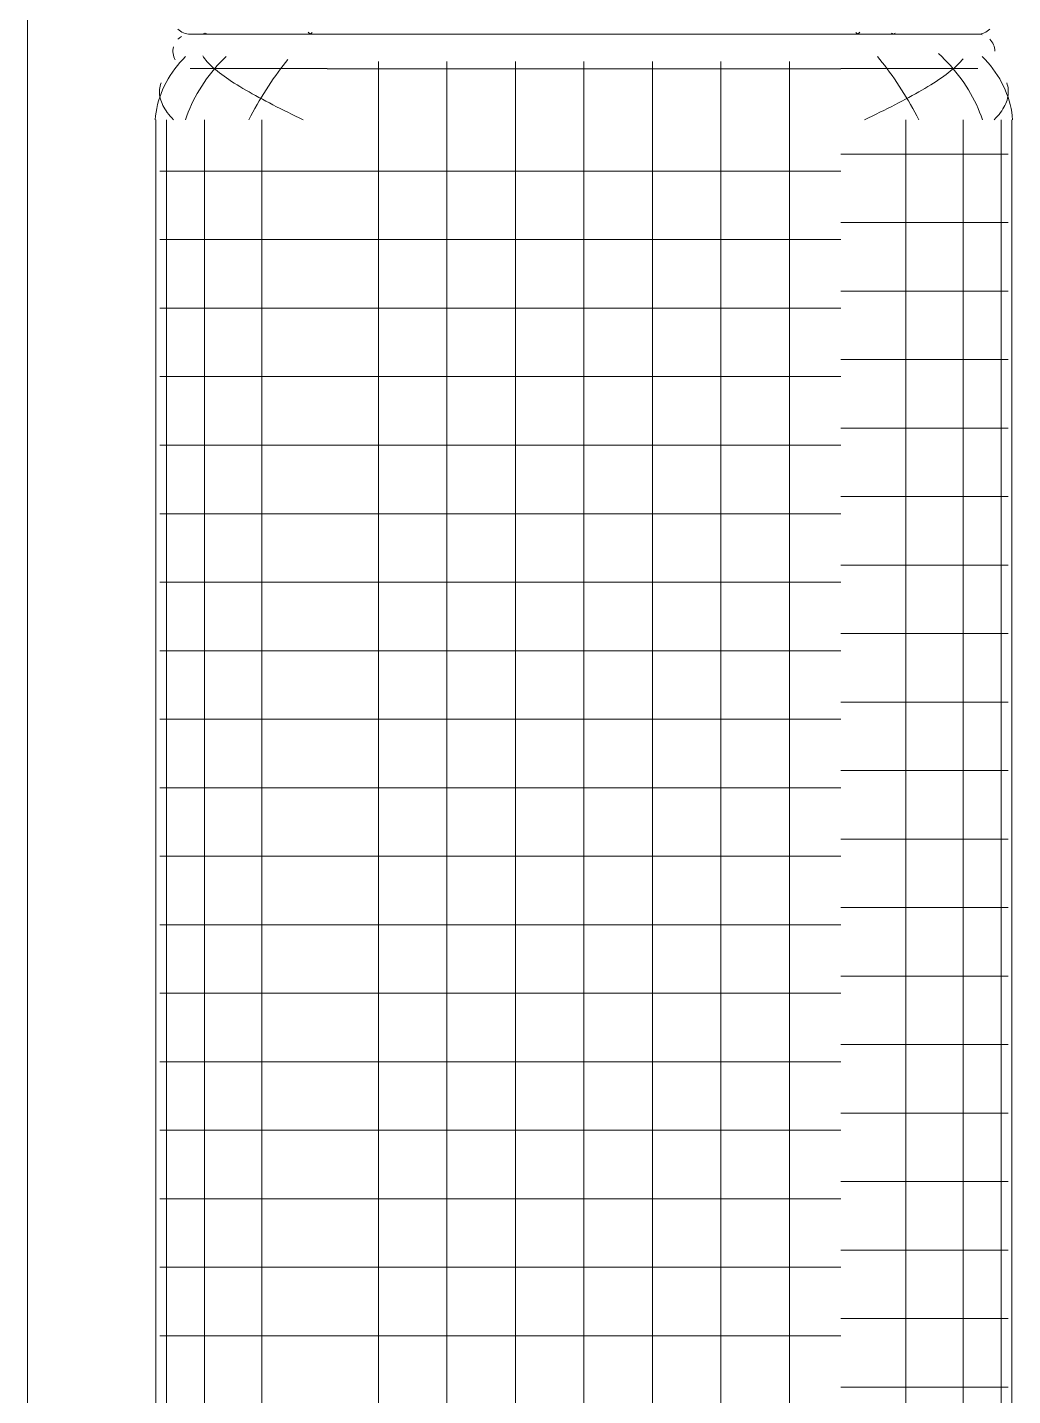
# Model space of a CAD drawing. Header units: millimetres. Extents: x 586.5 to 618.3, y 239.1 to 272.6.
# Drawn here: x 594.072 to 594.3597, y 269.0629 to 269.4624 of the extents above; entities that cross this region are included whole.
import ezdxf

# ---------------------------------------------------------------- set-up
doc = ezdxf.new("R2010")
doc.units = ezdxf.units.MM
doc.header["$LTSCALE"] = 75
doc.layers.add('A Arquitetura LRZ', color=252, linetype='Continuous', lineweight=9)
doc.layers.add('A Mobiliário LRZ', color=253, linetype='Continuous', lineweight=9)

msp = doc.modelspace()

# ---------------------------------------------------------------- linework, layer by layer
at = {"layer": 'A Arquitetura LRZ'}
msp.add_line((594.0720434448682, 263.610403712667), (594.0720434448682, 271.410403712667), dxfattribs=at)
at = {"layer": 'A Mobiliário LRZ'}
for p, q in [((594.1195434448688, 269.460403712667), (594.1195754406024, 269.460403712667)), ((594.1195457760596, 269.460403712667), (594.1195434448688, 269.460403712667)), ((594.1195950391098, 269.460403712667), (594.1195457760596, 269.460403712667)), ((594.1195754406024, 269.460403712667), (594.1196713766167, 269.460403712667)), ((594.1197082110873, 269.460403712667), (594.1195950391098, 269.460403712667)), ((594.1196713766167, 269.460403712667), (594.1198310994347, 269.460403712667)), ((594.1198851109411, 269.460403712667), (594.1197082110873, 269.460403712667)), ((594.1198310994347, 269.460403712667), (594.1200543535338, 269.460403712667)), ((594.1201254556693, 269.460403712667), (594.1198851109411, 269.460403712667)), ((594.1200543535338, 269.460403712667), (594.1203407817552, 269.460403712667)), ((594.1204288607714, 269.460403712667), (594.1201254556693, 269.460403712667)), ((594.1203407817552, 269.460403712667), (594.1206899258748, 269.460403712667)), ((594.120794840864, 269.460403712667), (594.1204288607714, 269.460403712667)), ((594.1206899258748, 269.460403712667), (594.1211012273363, 269.460403712667)), ((594.1212228104572, 269.460403712667), (594.120794840864, 269.460403712667)), ((594.1211012273363, 269.460403712667), (594.1215740281455, 269.460403712667)), ((594.1217120848909, 269.460403712667), (594.1212228104572, 269.460403712667)), ((594.1215740281455, 269.460403712667), (594.1221075719217, 269.460403712667)), ((594.1222618814302, 269.460403712667), (594.1217120848909, 269.460403712667)), ((594.1221075719217, 269.460403712667), (594.1227010051086, 269.460403712667)), ((594.1228713205179, 269.460403712667), (594.1222618814302, 269.460403712667)), ((594.1227010051086, 269.460403712667), (594.12335337834, 269.460403712667)), ((594.1235394271818, 269.460403712667), (594.1228713205179, 269.460403712667)), ((594.12335337834, 269.460403712667), (594.1240636479577, 269.460403712667)), ((594.1242651325935, 269.460403712667), (594.1235394271818, 269.460403712667)), ((594.1239191143685, 269.4604243701861), (594.1236173112325, 269.46070502377)), ((594.124248376061, 269.4606547274093), (594.1239191143685, 269.4603830551479)), ((594.1240636479577, 269.460403712667), (594.1248306776818, 269.460403712667)), ((594.125047275779, 269.460403712667), (594.1242651325935, 269.460403712667)), ((594.1248306776818, 269.460403712667), (594.1256532404283, 269.460403712667)), ((594.1258846054765, 269.460403712667), (594.125047275779, 269.460403712667)), ((594.1256532404283, 269.460403712667), (594.1265300202724, 269.460403712667)), ((594.1267757821367, 269.460403712667), (594.1258846054765, 269.460403712667)), ((594.1265300202724, 269.460403712667), (594.1274596145535, 269.460403712667)), ((594.1277193800673, 269.460403712667), (594.1267757821367, 269.460403712667)), ((594.1274596145535, 269.460403712667), (594.1284405361188, 269.460403712667)), ((594.1287138897128, 269.460403712667), (594.1277193800673, 269.460403712667)), ((594.1284405361188, 269.460403712667), (594.1294712157032, 269.460403712667)), ((594.12975772007, 269.460403712667), (594.1287138897128, 269.460403712667)), ((594.1294712157032, 269.460403712667), (594.1305500044392, 269.460403712667)), ((594.1308492012329, 269.460403712667), (594.12975772007, 269.460403712667)), ((594.1305500044392, 269.460403712667), (594.1316751764949, 269.460403712667)), ((594.1319865870644, 269.460403712667), (594.1308492012329, 269.460403712667)), ((594.1316751764949, 269.460403712667), (594.1328449318352, 269.460403712667)), ((594.1331680579899, 269.460403712667), (594.1319865870644, 269.460403712667)), ((594.1328449318352, 269.460403712667), (594.1340573991008, 269.460403712667)), ((594.134391723908, 269.460403712667), (594.1331680579899, 269.460403712667)), ((594.1340573991008, 269.460403712667), (594.1353106386031, 269.460403712667)), ((594.1356556272143, 269.460403712667), (594.134391723908, 269.460403712667)), ((594.1353106386031, 269.460403712667), (594.1366026454259, 269.460403712667)), ((594.136957745933, 269.460403712667), (594.1356556272143, 269.460403712667)), ((594.1366026454259, 269.460403712667), (594.137931352634, 269.460403712667)), ((594.138295996952, 269.460403712667), (594.136957745933, 269.460403712667)), ((594.137931352634, 269.460403712667), (594.1392946345795, 269.460403712667)), ((594.139668239355, 269.460403712667), (594.138295996952, 269.460403712667)), ((594.1392946345795, 269.460403712667), (594.1406903103018, 269.460403712667)), ((594.1410722778471, 269.460403712667), (594.139668239355, 269.460403712667)), ((594.1406903103018, 269.460403712667), (594.1421161470178, 269.460403712667)), ((594.1425058662662, 269.460403712667), (594.1410722778471, 269.460403712667)), ((594.1421161470178, 269.460403712667), (594.1435698636926, 269.460403712667)), ((594.1439667111765, 269.460403712667), (594.1425058662662, 269.460403712667)), ((594.1435698636926, 269.460403712667), (594.1450491346898, 269.460403712667)), ((594.1454524755378, 269.460403712667), (594.1439667111765, 269.460403712667)), ((594.1450491346898, 269.460403712667), (594.1465515934913, 269.460403712667)), ((594.1469607824441, 269.460403712667), (594.1454524755378, 269.460403712667)), ((594.1465515934913, 269.460403712667), (594.1480748364835, 269.460403712667)), ((594.1484892189262, 269.460403712667), (594.1469607824441, 269.460403712667)), ((594.1480748364835, 269.460403712667), (594.1496164268027, 269.460403712667)), ((594.1500353398117, 269.460403712667), (594.1484892189262, 269.460403712667)), ((594.1496164268027, 269.460403712667), (594.1511738982332, 269.460403712667)), ((594.151596671637, 269.460403712667), (594.1500353398117, 269.460403712667)), ((594.1511738982332, 269.460403712667), (594.1527447591528, 269.460403712667)), ((594.1531707166042, 269.460403712667), (594.151596671637, 269.460403712667)), ((594.1527447591528, 269.460403712667), (594.1543264965193, 269.460403712667)), ((594.1547549565772, 269.460403712667), (594.1531707166042, 269.460403712667)), ((594.154016150175, 269.4610155758479), (594.1545969579215, 269.460434239466)), ((594.1543264965193, 269.460403712667), (594.1559165798902, 269.460403712667)), ((594.1551580980301, 269.4609173206683), (594.1545969579215, 269.460373185868)), ((594.1563468571101, 269.460403712667), (594.1547549565772, 269.460403712667)), ((594.1559165798902, 269.460403712667), (594.1575124654714, 269.460403712667)), ((594.1579438715014, 269.460403712667), (594.1563468571101, 269.460403712667)), ((594.1575124654714, 269.460403712667), (594.1591116001865, 269.460403712667)), ((594.1595434448689, 269.460403712667), (594.1579438715014, 269.460403712667)), ((594.1591116001865, 269.460403712667), (594.1595434448689, 269.460403712667)), ((594.1595434448689, 269.460403712667), (594.3095434448688, 269.460403712667)), ((594.3095434448688, 269.460403712667), (594.1595434448689, 269.460403712667)), ((594.3095434448688, 269.460403712667), (594.3111430182363, 269.460403712667)), ((594.3099752895512, 269.460403712667), (594.3095434448688, 269.460403712667)), ((594.3115744242662, 269.460403712667), (594.3099752895512, 269.460403712667)), ((594.3111430182363, 269.460403712667), (594.3127400326276, 269.460403712667)), ((594.3131703098474, 269.460403712667), (594.3115744242662, 269.460403712667)), ((594.3127400326276, 269.460403712667), (594.3143319331604, 269.460403712667)), ((594.3147603932183, 269.460403712667), (594.3131703098474, 269.460403712667)), ((594.3144899318161, 269.460373185868), (594.3139287917074, 269.4609173206683)), ((594.3143319331604, 269.460403712667), (594.3159161731334, 269.460403712667)), ((594.3144899318161, 269.460434239466), (594.3150707395625, 269.4610155758479)), ((594.3163421305849, 269.460403712667), (594.3147603932183, 269.460403712667)), ((594.3159161731334, 269.460403712667), (594.3174902181006, 269.460403712667)), ((594.3179129915045, 269.460403712667), (594.3163421305849, 269.460403712667)), ((594.3174902181006, 269.460403712667), (594.3190515499259, 269.460403712667)), ((594.3194704629349, 269.460403712667), (594.3179129915045, 269.460403712667)), ((594.3190515499259, 269.460403712667), (594.3205976708114, 269.460403712667)), ((594.3210120532541, 269.460403712667), (594.3194704629349, 269.460403712667)), ((594.3205976708114, 269.460403712667), (594.3221261072935, 269.460403712667)), ((594.3225352962463, 269.460403712667), (594.3210120532541, 269.460403712667)), ((594.3221261072935, 269.460403712667), (594.3236344141998, 269.460403712667)), ((594.3240377550479, 269.460403712667), (594.3225352962463, 269.460403712667)), ((594.3236344141998, 269.460403712667), (594.3251201785612, 269.460403712667)), ((594.3255170260451, 269.460403712667), (594.3240377550479, 269.460403712667)), ((594.3248949558008, 269.4604044384303), (594.3243571572106, 269.4606741751388)), ((594.3254052143756, 269.4606643728326), (594.3248949558008, 269.4604029869038)), ((594.3251201785612, 269.460403712667), (594.3265810234715, 269.460403712667)), ((594.3269707427198, 269.460403712667), (594.3255170260451, 269.460403712667)), ((594.3265810234715, 269.460403712667), (594.3280146118905, 269.460403712667)), ((594.3283965794358, 269.460403712667), (594.3269707427198, 269.460403712667)), ((594.3280146118905, 269.460403712667), (594.3294186503825, 269.460403712667)), ((594.3297922551582, 269.460403712667), (594.3283965794358, 269.460403712667)), ((594.3294186503825, 269.460403712667), (594.3307908927857, 269.460403712667)), ((594.3311555371035, 269.460403712667), (594.3297922551582, 269.460403712667)), ((594.3307908927857, 269.460403712667), (594.3321291438047, 269.460403712667)), ((594.3324842443117, 269.460403712667), (594.3311555371035, 269.460403712667)), ((594.3321291438047, 269.460403712667), (594.3334312625233, 269.460403712667)), ((594.3337762511345, 269.460403712667), (594.3324842443117, 269.460403712667)), ((594.3334312625233, 269.460403712667), (594.3346951658295, 269.460403712667)), ((594.3350294906368, 269.460403712667), (594.3337762511345, 269.460403712667)), ((594.3346951658295, 269.460403712667), (594.3359188317477, 269.460403712667)), ((594.3362419579025, 269.460403712667), (594.3350294906368, 269.460403712667)), ((594.3359188317477, 269.460403712667), (594.3371003026732, 269.460403712667)), ((594.3374117132427, 269.460403712667), (594.3362419579025, 269.460403712667)), ((594.3371003026732, 269.460403712667), (594.3382376885048, 269.460403712667)), ((594.3385368852985, 269.460403712667), (594.3374117132427, 269.460403712667)), ((594.3382376885048, 269.460403712667), (594.3393291696676, 269.460403712667)), ((594.3396156740345, 269.460403712667), (594.3385368852985, 269.460403712667)), ((594.3393291696676, 269.460403712667), (594.3403730000248, 269.460403712667)), ((594.3406463536188, 269.460403712667), (594.3396156740345, 269.460403712667)), ((594.3403730000248, 269.460403712667), (594.3413675096702, 269.460403712667)), ((594.3416272751842, 269.460403712667), (594.3406463536188, 269.460403712667)), ((594.3413675096702, 269.460403712667), (594.3423111076008, 269.460403712667)), ((594.3425568694652, 269.460403712667), (594.3416272751842, 269.460403712667)), ((594.3423111076008, 269.460403712667), (594.3432022842611, 269.460403712667)), ((594.3434336493093, 269.460403712667), (594.3425568694652, 269.460403712667)), ((594.3432022842611, 269.460403712667), (594.3440396139586, 269.460403712667)), ((594.3442562120559, 269.460403712667), (594.3434336493093, 269.460403712667)), ((594.3440396139586, 269.460403712667), (594.3448217571442, 269.460403712667)), ((594.3450232417799, 269.460403712667), (594.3442562120559, 269.460403712667)), ((594.3448217571442, 269.460403712667), (594.3455474625558, 269.460403712667)), ((594.3457335113976, 269.460403712667), (594.3450232417799, 269.460403712667)), ((594.3455474625558, 269.460403712667), (594.3462155692197, 269.460403712667)), ((594.346385884629, 269.460403712667), (594.3457335113976, 269.460403712667)), ((594.3462155692197, 269.460403712667), (594.3468250083075, 269.460403712667)), ((594.3469793178159, 269.460403712667), (594.346385884629, 269.460403712667)), ((594.3468250083075, 269.460403712667), (594.3473748048468, 269.460403712667)), ((594.3475128615921, 269.460403712667), (594.3469793178159, 269.460403712667)), ((594.3473748048468, 269.460403712667), (594.3478640792804, 269.460403712667)), ((594.3479856624012, 269.460403712667), (594.3475128615921, 269.460403712667)), ((594.3478640792804, 269.460403712667), (594.3482920488735, 269.460403712667)), ((594.3483969638629, 269.460403712667), (594.3479856624012, 269.460403712667)), ((594.3482920488735, 269.460403712667), (594.3486580289663, 269.460403712667)), ((594.3487461079825, 269.460403712667), (594.3483969638629, 269.460403712667)), ((594.3486580289663, 269.460403712667), (594.3489614340683, 269.460403712667)), ((594.3490325362038, 269.460403712667), (594.3487461079825, 269.460403712667)), ((594.3489614340683, 269.460403712667), (594.3492017787964, 269.460403712667)), ((594.349255790303, 269.460403712667), (594.3490325362038, 269.460403712667)), ((594.3492017787964, 269.460403712667), (594.3493786786503, 269.460403712667)), ((594.3494155131209, 269.460403712667), (594.349255790303, 269.460403712667)), ((594.3493786786503, 269.460403712667), (594.3494918506278, 269.460403712667)), ((594.3495114491352, 269.460403712667), (594.3494155131209, 269.460403712667)), ((594.3494918506278, 269.460403712667), (594.349541113678, 269.460403712667)), ((594.3495434448688, 269.460403712667), (594.3495114491352, 269.460403712667)), ((594.349541113678, 269.460403712667), (594.3495434448688, 269.460403712667)), ((594.1158371036846, 269.4512263673586), (594.1151031735083, 269.450280574759)), ((594.1166074040119, 269.4521485860615), (594.1158371036846, 269.4512263673586)), ((594.1174124850444, 269.4530458568704), (594.1166074040119, 269.4521485860615)), ((594.1182506930971, 269.4539168429571), (594.1174124850444, 269.4530458568704)), ((594.1232432503108, 269.4540668397037), (594.1235217109735, 269.453644713849)), ((594.1235217109735, 269.453644713849), (594.1238344182144, 269.4532160294423)), ((594.1238344182144, 269.4532160294423), (594.1241812713174, 269.4527809406171)), ((594.1241812713174, 269.4527809406171), (594.1245621213149, 269.4523396038097)), ((594.1245621213149, 269.4523396038097), (594.124976771059, 269.4518921777026)), ((594.124976771059, 269.4518921777026), (594.1254249753689, 269.451438823168)), ((594.1254249753689, 269.451438823168), (594.1259064412571, 269.4509797032094)), ((594.1259064412571, 269.4509797032094), (594.1264208282336, 269.4505149829035)), ((594.1275087819754, 269.4512263673586), (594.1266902478297, 269.450280574759)), ((594.1283465981139, 269.4521485860615), (594.1275087819754, 269.4512263673586)), ((594.1292018489082, 269.4530458568704), (594.1283465981139, 269.4521485860615)), ((594.130072666045, 269.4539168429571), (594.1292018489082, 269.4530458568704)), ((594.1466998435486, 269.4512263673586), (594.1459888370628, 269.450280574759)), ((594.1474085178751, 269.4521485860615), (594.1466998435486, 269.4512263673586)), ((594.148113188433, 269.4530458568704), (594.1474085178751, 269.4521485860615)), ((594.1745434448688, 269.4524540945735), (594.1745434448688, 269.4455974388277)), ((594.1945434448688, 269.4524540945735), (594.1945434448688, 269.4455974388277)), ((594.2145434448688, 269.4524540945735), (594.2145434448688, 269.4455974388277)), ((594.2345434448688, 269.4524540945735), (594.2345434448688, 269.4455974388277)), ((594.2545434448688, 269.4524540945735), (594.2545434448688, 269.4455974388277)), ((594.2745434448689, 269.4524540945735), (594.2745434448689, 269.4455974388277)), ((594.2945434448689, 269.4524540945735), (594.2945434448689, 269.4455974388277)), ((594.3209737013048, 269.4530458568704), (594.3202746789152, 269.4539168429571)), ((594.3216783718625, 269.4521485860615), (594.3209737013048, 269.4530458568704)), ((594.322387046189, 269.4512263673586), (594.3216783718625, 269.4521485860615)), ((594.3230980526749, 269.450280574759), (594.322387046189, 269.4512263673586)), ((594.3390142236927, 269.4539168429571), (594.3381297246565, 269.4547602466546)), ((594.3398850408294, 269.4530458568704), (594.3390142236927, 269.4539168429571)), ((594.3407402916237, 269.4521485860615), (594.3398850408294, 269.4530458568704)), ((594.3415781077622, 269.4512263673586), (594.3407402916237, 269.4521485860615)), ((594.3423966419078, 269.450280574759), (594.3415781077622, 269.4512263673586)), ((594.3431804484804, 269.4509797032094), (594.342666061504, 269.4505149829035)), ((594.3436619143688, 269.451438823168), (594.3431804484804, 269.4509797032094)), ((594.3441101186786, 269.4518921777026), (594.3436619143688, 269.451438823168)), ((594.3445247684227, 269.4523396038097), (594.3441101186786, 269.4518921777026)), ((594.3449056184203, 269.4527809406171), (594.3445247684227, 269.4523396038097)), ((594.3452524715232, 269.4532160294423), (594.3449056184203, 269.4527809406171)), ((594.3516744046933, 269.4530458568704), (594.3508361966406, 269.4539168429571)), ((594.3524794857258, 269.4521485860615), (594.3516744046933, 269.4530458568704)), ((594.3532497860531, 269.4512263673586), (594.3524794857258, 269.4521485860615)), ((594.3539837162293, 269.450280574759), (594.3532497860531, 269.4512263673586)), ((594.1131344532105, 269.4473160077453), (594.1125604789681, 269.446290330198)), ((594.1137504367326, 269.4483239373724), (594.1131344532105, 269.4473160077453)), ((594.1144071347521, 269.4493126173827), (594.1137504367326, 269.4483239373724)), ((594.1151031735083, 269.450280574759), (594.1144071347521, 269.4493126173827)), ((594.1195434448688, 269.450403712667), (594.1195754406024, 269.450403712667)), ((594.1195754406024, 269.450403712667), (594.1196713766167, 269.450403712667)), ((594.1196713766167, 269.450403712667), (594.1198310994347, 269.450403712667)), ((594.1198310994347, 269.450403712667), (594.1200543535338, 269.450403712667)), ((594.1200543535338, 269.450403712667), (594.1203407817552, 269.450403712667)), ((594.1203407817552, 269.450403712667), (594.1206899258748, 269.450403712667)), ((594.1206899258748, 269.450403712667), (594.1211012273363, 269.450403712667)), ((594.1211012273363, 269.450403712667), (594.1215740281455, 269.450403712667)), ((594.1215740281455, 269.450403712667), (594.1221075719217, 269.450403712667)), ((594.1221075719217, 269.450403712667), (594.1227010051086, 269.450403712667)), ((594.1227010051086, 269.450403712667), (594.12335337834, 269.450403712667)), ((594.12335337834, 269.450403712667), (594.1240636479577, 269.450403712667)), ((594.1243683955078, 269.4473160077453), (594.1236448761264, 269.446290330198)), ((594.1240636479577, 269.450403712667), (594.1248306776818, 269.450403712667)), ((594.1251182811931, 269.4483239373724), (594.1243683955078, 269.4473160077453)), ((594.1248306776818, 269.450403712667), (594.1256532404283, 269.450403712667)), ((594.1258928172304, 269.4493126173827), (594.1251182811931, 269.4483239373724)), ((594.1256532404283, 269.450403712667), (594.1265300202724, 269.450403712667)), ((594.1266902478297, 269.450280574759), (594.1258928172304, 269.4493126173827)), ((594.1264208282336, 269.4505149829035), (594.1269677486861, 269.4500448293404)), ((594.1265300202724, 269.450403712667), (594.1274596145535, 269.450403712667)), ((594.1269677486861, 269.4500448293404), (594.1275467683384, 269.4495694115639)), ((594.1274596145535, 269.450403712667), (594.1284405361188, 269.450403712667)), ((594.1275467683384, 269.4495694115639), (594.1281574067841, 269.4490889005103)), ((594.1281574067841, 269.4490889005103), (594.1287991380952, 269.4486034689475)), ((594.1284405361188, 269.450403712667), (594.1294712157032, 269.450403712667)), ((594.1287991380952, 269.4486034689475), (594.1294713915057, 269.4481132914124)), ((594.1294712157032, 269.450403712667), (594.1305500044392, 269.450403712667)), ((594.1294713915057, 269.4481132914124), (594.1301735521675, 269.4476185441482)), ((594.1301735521675, 269.4476185441482), (594.1309049619796, 269.4471194050415)), ((594.1305500044392, 269.450403712667), (594.1316751764949, 269.450403712667)), ((594.1309049619796, 269.4471194050415), (594.1316649204864, 269.4466160535575)), ((594.1316751764949, 269.450403712667), (594.1328449318352, 269.450403712667)), ((594.1328449318352, 269.450403712667), (594.1340573991008, 269.450403712667)), ((594.1340573991008, 269.450403712667), (594.1353106386031, 269.450403712667)), ((594.1353106386031, 269.450403712667), (594.1366026454259, 269.450403712667)), ((594.1366026454259, 269.450403712667), (594.137931352634, 269.450403712667)), ((594.137931352634, 269.450403712667), (594.1392946345795, 269.450403712667)), ((594.1392946345795, 269.450403712667), (594.1406903103018, 269.450403712667)), ((594.1406903103018, 269.450403712667), (594.1421161470178, 269.450403712667)), ((594.1421161470178, 269.450403712667), (594.1435698636926, 269.450403712667)), ((594.1438588529118, 269.4473160077453), (594.1431556175405, 269.446290330198)), ((594.1435698636926, 269.450403712667), (594.1450491346898, 269.450403712667)), ((594.1445666227419, 269.4483239373724), (594.1438588529118, 269.4473160077453)), ((594.1452771926884, 269.4493126173827), (594.1445666227419, 269.4483239373724)), ((594.1450491346898, 269.450403712667), (594.1465515934913, 269.450403712667)), ((594.1459888370628, 269.450280574759), (594.1452771926884, 269.4493126173827)), ((594.1465515934913, 269.450403712667), (594.1480748364835, 269.450403712667)), ((594.1480748364835, 269.450403712667), (594.1496164268027, 269.450403712667)), ((594.1496164268027, 269.450403712667), (594.1511738982332, 269.450403712667)), ((594.1511738982332, 269.450403712667), (594.1527447591528, 269.450403712667)), ((594.1527447591528, 269.450403712667), (594.1543264965193, 269.450403712667)), ((594.1543264965193, 269.450403712667), (594.1559165798902, 269.450403712667)), ((594.1559165798902, 269.450403712667), (594.1575124654714, 269.450403712667)), ((594.1575124654714, 269.450403712667), (594.1591116001865, 269.450403712667)), ((594.1591116001865, 269.450403712667), (594.1595434448689, 269.450403712667)), ((594.3095434448688, 269.450280574759), (594.1595434448689, 269.450280574759)), ((594.3095434448688, 269.450403712667), (594.3111430182363, 269.450403712667)), ((594.3111430182363, 269.450403712667), (594.3127400326276, 269.450403712667)), ((594.3127400326276, 269.450403712667), (594.3143319331604, 269.450403712667)), ((594.3143319331604, 269.450403712667), (594.3159161731334, 269.450403712667)), ((594.3159161731334, 269.450403712667), (594.3174902181006, 269.450403712667)), ((594.3174902181006, 269.450403712667), (594.3190515499259, 269.450403712667)), ((594.3190515499259, 269.450403712667), (594.3205976708114, 269.450403712667)), ((594.3205976708114, 269.450403712667), (594.3221261072935, 269.450403712667)), ((594.3221261072935, 269.450403712667), (594.3236344141998, 269.450403712667)), ((594.3238096970492, 269.4493126173827), (594.3230980526749, 269.450280574759)), ((594.3236344141998, 269.450403712667), (594.3251201785612, 269.450403712667)), ((594.3245202669957, 269.4483239373724), (594.3238096970492, 269.4493126173827)), ((594.3252280368258, 269.4473160077453), (594.3245202669957, 269.4483239373724)), ((594.3251201785612, 269.450403712667), (594.3265810234715, 269.450403712667)), ((594.3259312721971, 269.446290330198), (594.3252280368258, 269.4473160077453)), ((594.3265810234715, 269.450403712667), (594.3280146118905, 269.450403712667)), ((594.3280146118905, 269.450403712667), (594.3294186503825, 269.450403712667)), ((594.3294186503825, 269.450403712667), (594.3307908927857, 269.450403712667)), ((594.3307908927857, 269.450403712667), (594.3321291438047, 269.450403712667)), ((594.3321291438047, 269.450403712667), (594.3334312625233, 269.450403712667)), ((594.3334312625233, 269.450403712667), (594.3346951658295, 269.450403712667)), ((594.3346951658295, 269.450403712667), (594.3359188317477, 269.450403712667)), ((594.3359188317477, 269.450403712667), (594.3371003026732, 269.450403712667)), ((594.3371003026732, 269.450403712667), (594.3382376885048, 269.450403712667)), ((594.338181927758, 269.4471194050415), (594.3374219692512, 269.4466160535575)), ((594.33891333757, 269.4476185441482), (594.338181927758, 269.4471194050415)), ((594.3382376885048, 269.450403712667), (594.3393291696676, 269.450403712667)), ((594.339615498232, 269.4481132914124), (594.33891333757, 269.4476185441482)), ((594.3393291696676, 269.450403712667), (594.3403730000248, 269.450403712667)), ((594.3402877516423, 269.4486034689475), (594.339615498232, 269.4481132914124)), ((594.3409294829535, 269.4490889005103), (594.3402877516423, 269.4486034689475)), ((594.3403730000248, 269.450403712667), (594.3413675096702, 269.450403712667)), ((594.3415401213992, 269.4495694115639), (594.3409294829535, 269.4490889005103)), ((594.3413675096702, 269.450403712667), (594.3423111076008, 269.450403712667)), ((594.3421191410516, 269.4500448293404), (594.3415401213992, 269.4495694115639)), ((594.342666061504, 269.4505149829035), (594.3421191410516, 269.4500448293404)), ((594.3423111076008, 269.450403712667), (594.3432022842611, 269.450403712667)), ((594.3431940725072, 269.4493126173827), (594.3423966419078, 269.450280574759)), ((594.3439686085445, 269.4483239373724), (594.3431940725072, 269.4493126173827)), ((594.3432022842611, 269.450403712667), (594.3440396139586, 269.450403712667)), ((594.3447184942299, 269.4473160077453), (594.3439686085445, 269.4483239373724)), ((594.3440396139586, 269.450403712667), (594.3448217571442, 269.450403712667)), ((594.3454420136112, 269.446290330198), (594.3447184942299, 269.4473160077453)), ((594.3448217571442, 269.450403712667), (594.3455474625558, 269.450403712667)), ((594.3455474625558, 269.450403712667), (594.3462155692197, 269.450403712667)), ((594.3462155692197, 269.450403712667), (594.3468250083075, 269.450403712667)), ((594.3468250083075, 269.450403712667), (594.3473748048468, 269.450403712667)), ((594.3473748048468, 269.450403712667), (594.3478640792804, 269.450403712667)), ((594.3478640792804, 269.450403712667), (594.3482920488735, 269.450403712667)), ((594.3482920488735, 269.450403712667), (594.3486580289663, 269.450403712667)), ((594.3486580289663, 269.450403712667), (594.3489614340683, 269.450403712667)), ((594.3489614340683, 269.450403712667), (594.3492017787964, 269.450403712667)), ((594.3492017787964, 269.450403712667), (594.3493786786503, 269.450403712667)), ((594.3493786786503, 269.450403712667), (594.3494918506278, 269.450403712667)), ((594.3494918506278, 269.450403712667), (594.349541113678, 269.450403712667)), ((594.349541113678, 269.450403712667), (594.3495434448688, 269.450403712667)), ((594.3546797549856, 269.4493126173827), (594.3539837162293, 269.450280574759)), ((594.3553364530051, 269.4483239373724), (594.3546797549856, 269.4493126173827)), ((594.3559524365271, 269.4473160077453), (594.3553364530051, 269.4483239373724)), ((594.3565264107694, 269.446290330198), (594.3559524365271, 269.4473160077453)), ((594.1106405356963, 269.4442441521965), (594.1106143642918, 269.4437395210449)), ((594.1106143642918, 269.4437395210449), (594.110621697274, 269.4432321053925)), ((594.110621697274, 269.4432321053925), (594.1106626337685, 269.4427220747369)), ((594.1107000702515, 269.4447458302799), (594.1106405356963, 269.4442441521965)), ((594.1107927848691, 269.4452443877141), (594.1107000702515, 269.4447458302799)), ((594.1111023085889, 269.4431222099407), (594.1107076308147, 269.4420410521626)), ((594.1109184549307, 269.4457396579605), (594.1107927848691, 269.4452443877141)), ((594.1110768146702, 269.4462314755787), (594.1109184549307, 269.4457396579605)), ((594.111543323366, 269.4441918680646), (594.1111023085889, 269.4431222099407)), ((594.1120297265776, 269.4452484328696), (594.111543323366, 269.4441918680646)), ((594.1125604789681, 269.446290330198), (594.1120297265776, 269.4452484328696)), ((594.1216489835301, 269.4431222099407), (594.1210471360837, 269.4420410521626)), ((594.122283573868, 269.4441918680646), (594.1216489835301, 269.4431222099407)), ((594.1229493946421, 269.4452484328696), (594.122283573868, 269.4441918680646)), ((594.1236448761264, 269.446290330198), (594.1229493946421, 269.4452484328696)), ((594.1316649204864, 269.4466160535575), (594.1324526858465, 269.4461086706764)), ((594.1324526858465, 269.4461086706764), (594.1332674758686, 269.4455974388277)), ((594.1332674758686, 269.4455974388277), (594.1341084691136, 269.4450825418248)), ((594.1341084691136, 269.4450825418248), (594.1349748060611, 269.4445641647989)), ((594.1349748060611, 269.4445641647989), (594.1358655903376, 269.4440424941324)), ((594.1358655903376, 269.4440424941324), (594.136779890006, 269.4435177173921)), ((594.136779890006, 269.4435177173921), (594.1377167389126, 269.4429900232614)), ((594.1377167389126, 269.4429900232614), (594.1386751380903, 269.4424596014727)), ((594.1410904915474, 269.4431222099407), (594.1404227439543, 269.4420410521626)), ((594.1417697022971, 269.4441918680646), (594.1410904915474, 269.4431222099407)), ((594.142458654875, 269.4452484328696), (594.1417697022971, 269.4441918680646)), ((594.1431556175405, 269.446290330198), (594.142458654875, 269.4452484328696)), ((594.1745434448688, 269.4455974388277), (594.1745434448688, 269.435403712667)), ((594.1945434448688, 269.4455974388277), (594.1945434448688, 269.435403712667)), ((594.2145434448688, 269.4455974388277), (594.2145434448688, 269.435403712667)), ((594.2345434448688, 269.4455974388277), (594.2345434448688, 269.435403712667)), ((594.2545434448688, 269.4455974388277), (594.2545434448688, 269.435403712667)), ((594.2745434448689, 269.4455974388277), (594.2745434448689, 269.435403712667)), ((594.2945434448689, 269.4455974388277), (594.2945434448689, 269.435403712667)), ((594.3266282348626, 269.4452484328696), (594.3259312721971, 269.446290330198)), ((594.3273171874405, 269.4441918680646), (594.3266282348626, 269.4452484328696)), ((594.3279963981902, 269.4431222099407), (594.3273171874405, 269.4441918680646)), ((594.3286641457834, 269.4420410521626), (594.3279963981902, 269.4431222099407)), ((594.331370150825, 269.4429900232614), (594.3304117516473, 269.4424596014727)), ((594.3323069997316, 269.4435177173921), (594.331370150825, 269.4429900232614)), ((594.3332212994, 269.4440424941324), (594.3323069997316, 269.4435177173921)), ((594.3341120836765, 269.4445641647989), (594.3332212994, 269.4440424941324)), ((594.334978420624, 269.4450825418248), (594.3341120836765, 269.4445641647989)), ((594.3358194138691, 269.4455974388277), (594.334978420624, 269.4450825418248)), ((594.3366342038912, 269.4461086706764), (594.3358194138691, 269.4455974388277)), ((594.3374219692512, 269.4466160535575), (594.3366342038912, 269.4461086706764)), ((594.3461374950956, 269.4452484328696), (594.3454420136112, 269.446290330198)), ((594.3468033158697, 269.4441918680646), (594.3461374950956, 269.4452484328696)), ((594.3474379062075, 269.4431222099407), (594.3468033158697, 269.4441918680646)), ((594.3480397536539, 269.4420410521626), (594.3474379062075, 269.4431222099407)), ((594.3570571631601, 269.4452484328696), (594.3565264107694, 269.446290330198)), ((594.3575435663716, 269.4441918680646), (594.3570571631601, 269.4452484328696)), ((594.3579845811487, 269.4431222099407), (594.3575435663716, 269.4441918680646)), ((594.3583792589229, 269.4420410521626), (594.3579845811487, 269.4431222099407)), ((594.3580100750673, 269.4462314755787), (594.3581684348069, 269.4457396579605)), ((594.3581684348069, 269.4457396579605), (594.3582941048686, 269.4452443877141)), ((594.3582941048686, 269.4452443877141), (594.3583868194862, 269.4447458302799)), ((594.3583868194862, 269.4447458302799), (594.3584463540413, 269.4442441521965)), ((594.3584651924635, 269.4432321053925), (594.3584242559691, 269.4427220747369)), ((594.3584463540413, 269.4442441521965), (594.3584725254459, 269.4437395210449)), ((594.3584725254459, 269.4437395210449), (594.3584651924635, 269.4432321053925)), ((594.1100606129762, 269.4398506955694), (594.1098096962035, 269.4387447601283)), ((594.1103601455309, 269.4409500055283), (594.1100606129762, 269.4398506955694)), ((594.1107076308147, 269.4420410521626), (594.1103601455309, 269.4409500055283)), ((594.1106626337685, 269.4427220747369), (594.110737230592, 269.4422095994491)), ((594.110737230592, 269.4422095994491), (594.1108455021191, 269.441694850717)), ((594.1108455021191, 269.441694850717), (594.1109874202103, 269.4411780004875)), ((594.1109874202103, 269.4411780004875), (594.111162914204, 269.4406592214099)), ((594.111162914204, 269.4406592214099), (594.1113718709706, 269.4401386867775)), ((594.1113718709706, 269.4401386867775), (594.1116141350312, 269.4396165704701)), ((594.1116141350312, 269.4396165704701), (594.1118895087375, 269.439093046896)), ((594.1118895087375, 269.439093046896), (594.1121977525156, 269.4385682909334)), ((594.1199474091848, 269.4398506955694), (594.1194522325889, 269.4387447601283)), ((594.1204794826642, 269.4409500055283), (594.1199474091848, 269.4398506955694)), ((594.1210471360837, 269.4420410521626), (594.1204794826642, 269.4409500055283)), ((594.1391284430059, 269.4398506955694), (594.1385052376403, 269.4387447601283)), ((594.1386751380903, 269.4424596014727), (594.139654057216, 269.4419266427392)), ((594.1397681656813, 269.4409500055283), (594.1391284430059, 269.4398506955694)), ((594.139654057216, 269.4419266427392), (594.1406524361189, 269.4413913386863)), ((594.1404227439543, 269.4420410521626), (594.1397681656813, 269.4409500055283)), ((594.1406524361189, 269.4413913386863), (594.1416691863377, 269.4408538817824)), ((594.1416691863377, 269.4408538817824), (594.1427031927242, 269.4403144652703)), ((594.1427031927242, 269.4403144652703), (594.1437533150909, 269.439773283097)), ((594.1437533150909, 269.439773283097), (594.1448183898992, 269.4392305298447)), ((594.1448183898992, 269.4392305298447), (594.1458972319858, 269.4386864006603)), ((594.3242684998385, 269.4392305298447), (594.3231896577518, 269.4386864006603)), ((594.3253335746467, 269.439773283097), (594.3242684998385, 269.4392305298447)), ((594.3263836970135, 269.4403144652703), (594.3253335746467, 269.439773283097)), ((594.3274177034, 269.4408538817824), (594.3263836970135, 269.4403144652703)), ((594.3284344536187, 269.4413913386863), (594.3274177034, 269.4408538817824)), ((594.3294328325215, 269.4419266427392), (594.3284344536187, 269.4413913386863)), ((594.3293187240563, 269.4409500055283), (594.3286641457834, 269.4420410521626)), ((594.3299584467317, 269.4398506955694), (594.3293187240563, 269.4409500055283)), ((594.3304117516473, 269.4424596014727), (594.3294328325215, 269.4419266427392)), ((594.3305816520973, 269.4387447601283), (594.3299584467317, 269.4398506955694)), ((594.3486074070735, 269.4409500055283), (594.3480397536539, 269.4420410521626)), ((594.3491394805528, 269.4398506955694), (594.3486074070735, 269.4409500055283)), ((594.3496346571488, 269.4387447601283), (594.3491394805528, 269.4398506955694)), ((594.3571973810001, 269.439093046896), (594.356889137222, 269.4385682909334)), ((594.3574727547065, 269.4396165704701), (594.3571973810001, 269.439093046896)), ((594.3577150187671, 269.4401386867775), (594.3574727547065, 269.4396165704701)), ((594.3579239755336, 269.4406592214099), (594.3577150187671, 269.4401386867775)), ((594.3580994695272, 269.4411780004875), (594.3579239755336, 269.4406592214099)), ((594.3582413876185, 269.441694850717), (594.3580994695272, 269.4411780004875)), ((594.3583496591456, 269.4422095994491), (594.3582413876185, 269.441694850717)), ((594.3584242559691, 269.4427220747369), (594.3583496591456, 269.4422095994491)), ((594.3587267442067, 269.4409500055283), (594.3583792589229, 269.4420410521626)), ((594.3590262767615, 269.4398506955694), (594.3587267442067, 269.4409500055283)), ((594.3592771935342, 269.4387447601283), (594.3590262767615, 269.4398506955694)), ((594.1094558663344, 269.4365196110718), (594.1093537793327, 269.435403712667)), ((594.109607959381, 269.4376338469191), (594.1094558663344, 269.4365196110718)), ((594.1095434448688, 269.435403712667), (594.1095434448688, 268.685403712667)), ((594.1098096962035, 269.4387447601283), (594.109607959381, 269.4376338469191)), ((594.1121977525156, 269.4385682909334), (594.1125385851714, 269.4380424778723)), ((594.1125385851714, 269.4380424778723), (594.1129116842578, 269.4375157833558)), ((594.112671611452, 269.435403712667), (594.112671611452, 268.685403712667)), ((594.1129116842578, 269.4375157833558), (594.1133166865038, 269.4369883833213)), ((594.1133166865038, 269.4369883833213), (594.1137531883035, 269.436460453942)), ((594.1137531883035, 269.436460453942), (594.1142207462649, 269.435932171568)), ((594.1142207462649, 269.435932171568), (594.1147188778191, 269.435403712667)), ((594.1185774716587, 269.4365196110718), (594.1182001450135, 269.435403712667)), ((594.1189951972686, 269.4376338469191), (594.1185774716587, 269.4365196110718)), ((594.1194522325889, 269.4387447601283), (594.1189951972686, 269.4376338469191)), ((594.1237765066821, 269.435403712667), (594.1237765066821, 268.685403712667)), ((594.1373148751927, 269.4365196110718), (594.1367508774549, 269.435403712667)), ((594.1379001821089, 269.4376338469191), (594.1373148751927, 269.4365196110718)), ((594.1385052376403, 269.4387447601283), (594.1379001821089, 269.4376338469191)), ((594.1405282150083, 269.435403712667), (594.1405282150083, 268.685403712667)), ((594.1458972319858, 269.4386864006603), (594.146988636325, 269.4381410911855)), ((594.146988636325, 269.4381410911855), (594.148091379822, 269.4375947974862)), ((594.148091379822, 269.4375947974862), (594.149204223138, 269.4370477159824)), ((594.149204223138, 269.4370477159824), (594.1503259125395, 269.4365000433771)), ((594.1503259125395, 269.4365000433771), (594.1514551817722, 269.4359519765862)), ((594.1514551817722, 269.4359519765862), (594.1525907539555, 269.435403712667)), ((594.1745434448688, 269.4354037295914), (594.1745434448688, 268.6854037107236)), ((594.1945434448688, 269.4354037270841), (594.1945434448688, 268.6854037081325)), ((594.2145434448688, 269.4354037245768), (594.2145434448688, 268.6854037055413)), ((594.2345434448688, 269.4354037220695), (594.2345434448688, 268.6854037029502)), ((594.2545434448688, 269.4354037195621), (594.2545434448688, 268.685403700359)), ((594.2745434448688, 269.4354037170548), (594.2745434448688, 268.6854036977678)), ((594.2945434448689, 269.4354037145475), (594.2945434448689, 268.6854036951767)), ((594.3176317079653, 269.4359519765862), (594.3164961357822, 269.435403712667)), ((594.3187609771982, 269.4365000433771), (594.3176317079653, 269.4359519765862)), ((594.3198826665996, 269.4370477159824), (594.3187609771982, 269.4365000433771)), ((594.3209955099156, 269.4375947974862), (594.3198826665996, 269.4370477159824)), ((594.3220982534127, 269.4381410911855), (594.3209955099156, 269.4375947974862)), ((594.3231896577518, 269.4386864006603), (594.3220982534127, 269.4381410911855)), ((594.3285586747294, 268.685403712667), (594.3285586747294, 269.435403712667)), ((594.3311867076288, 269.4376338469191), (594.3305816520973, 269.4387447601283)), ((594.3317720145449, 269.4365196110718), (594.3311867076288, 269.4376338469191)), ((594.3323360122827, 269.435403712667), (594.3317720145449, 269.4365196110718)), ((594.3453103830554, 268.685403712667), (594.3453103830554, 269.435403712667)), ((594.350091692469, 269.4376338469191), (594.3496346571488, 269.4387447601283)), ((594.3505094180789, 269.4365196110718), (594.350091692469, 269.4376338469191)), ((594.3508867447241, 269.435403712667), (594.3505094180789, 269.4365196110718)), ((594.3548661434727, 269.435932171568), (594.3543680119185, 269.435403712667)), ((594.3553337014342, 269.436460453942), (594.3548661434727, 269.435932171568)), ((594.3557702032338, 269.4369883833213), (594.3553337014342, 269.436460453942)), ((594.3561752054798, 269.4375157833558), (594.3557702032338, 269.4369883833213)), ((594.3565483045662, 269.4380424778723), (594.3561752054798, 269.4375157833558)), ((594.3564152782856, 268.685403712667), (594.3564152782856, 269.435403712667)), ((594.356889137222, 269.4385682909334), (594.3565483045662, 269.4380424778723)), ((594.3594789303565, 269.4376338469191), (594.3592771935342, 269.4387447601283)), ((594.3596310234032, 269.4365196110718), (594.3594789303565, 269.4376338469191)), ((594.3595434448688, 268.685403712667), (594.3595434448688, 269.435403712667)), ((594.3597331104049, 269.435403712667), (594.3596310234032, 269.4365196110718)), ((594.3226350528607, 269.4254037123575), (594.3095434448688, 269.4254037123575)), ((594.3348344894029, 269.4254037123575), (594.3226350528607, 269.4254037123575)), ((594.3453103830554, 269.4254037123575), (594.3348344894029, 269.4254037123575)), ((594.3533488189784, 269.4254037123575), (594.3453103830554, 269.4254037123575)), ((594.3584019910475, 269.4254037123575), (594.3533488189784, 269.4254037123575)), ((594.1106848986902, 269.4204037127192), (594.1157380707593, 269.4204037127192)), ((594.1157380707593, 269.4204037127192), (594.1237765066821, 269.4204037127192)), ((594.1237765066821, 269.4204037127192), (594.1342524003347, 269.4204037127192)), ((594.1342524003347, 269.4204037127192), (594.1464518368768, 269.4204037127192)), ((594.1464518368768, 269.4204037127192), (594.1595434448689, 269.4204037127192)), ((594.1595434448689, 269.420403712667), (594.3095434448688, 269.420403712667)), ((594.3226350528607, 269.4054037123576), (594.3095434448688, 269.4054037123576)), ((594.3348344894029, 269.4054037123576), (594.3226350528607, 269.4054037123576)), ((594.3453103830554, 269.4054037123576), (594.3348344894029, 269.4054037123576)), ((594.3533488189784, 269.4054037123576), (594.3453103830554, 269.4054037123576)), ((594.3584019910475, 269.4054037123576), (594.3533488189784, 269.4054037123576)), ((594.1106848986902, 269.4004037127192), (594.1157380707593, 269.4004037127192)), ((594.1157380707593, 269.4004037127192), (594.1237765066821, 269.4004037127192)), ((594.1237765066821, 269.4004037127192), (594.1342524003347, 269.4004037127192)), ((594.1342524003347, 269.4004037127192), (594.1464518368768, 269.4004037127192)), ((594.1464518368768, 269.4004037127192), (594.1595434448689, 269.4004037127192)), ((594.1595434448689, 269.400403712667), (594.3095434448688, 269.400403712667)), ((594.3226350528607, 269.3854037123576), (594.3095434448688, 269.3854037123576)), ((594.3348344894029, 269.3854037123576), (594.3226350528607, 269.3854037123576)), ((594.3453103830554, 269.3854037123576), (594.3348344894029, 269.3854037123576)), ((594.3533488189784, 269.3854037123576), (594.3453103830554, 269.3854037123576)), ((594.3584019910475, 269.3854037123576), (594.3533488189784, 269.3854037123576)), ((594.1106848986902, 269.3804037127192), (594.1157380707593, 269.3804037127192)), ((594.1157380707593, 269.3804037127192), (594.1237765066821, 269.3804037127192)), ((594.1237765066821, 269.3804037127192), (594.1342524003347, 269.3804037127192)), ((594.1342524003347, 269.3804037127192), (594.1464518368768, 269.3804037127192)), ((594.1464518368768, 269.3804037127192), (594.1595434448689, 269.3804037127192)), ((594.1595434448689, 269.380403712667), (594.3095434448688, 269.380403712667)), ((594.3226350528607, 269.3654037123575), (594.3095434448688, 269.3654037123575)), ((594.3348344894029, 269.3654037123575), (594.3226350528607, 269.3654037123575)), ((594.3453103830554, 269.3654037123575), (594.3348344894029, 269.3654037123575)), ((594.3533488189784, 269.3654037123575), (594.3453103830554, 269.3654037123575)), ((594.3584019910475, 269.3654037123575), (594.3533488189784, 269.3654037123575)), ((594.1106848986902, 269.3604037127192), (594.1157380707593, 269.3604037127192)), ((594.1157380707593, 269.3604037127192), (594.1237765066821, 269.3604037127192)), ((594.1237765066821, 269.3604037127192), (594.1342524003347, 269.3604037127192)), ((594.1342524003347, 269.3604037127192), (594.1464518368768, 269.3604037127192)), ((594.1464518368768, 269.3604037127192), (594.1595434448689, 269.3604037127192)), ((594.1595434448689, 269.360403712667), (594.3095434448688, 269.360403712667)), ((594.3226350528607, 269.3454037123576), (594.3095434448688, 269.3454037123576)), ((594.3348344894029, 269.3454037123576), (594.3226350528607, 269.3454037123576)), ((594.3453103830554, 269.3454037123576), (594.3348344894029, 269.3454037123576)), ((594.3533488189784, 269.3454037123576), (594.3453103830554, 269.3454037123576)), ((594.3584019910475, 269.3454037123576), (594.3533488189784, 269.3454037123576)), ((594.1106848986902, 269.3404037127192), (594.1157380707593, 269.3404037127192)), ((594.1157380707593, 269.3404037127192), (594.1237765066821, 269.3404037127192)), ((594.1237765066821, 269.3404037127192), (594.1342524003347, 269.3404037127192)), ((594.1342524003347, 269.3404037127192), (594.1464518368768, 269.3404037127192)), ((594.1464518368768, 269.3404037127192), (594.1595434448689, 269.3404037127192)), ((594.1595434448689, 269.340403712667), (594.3095434448688, 269.340403712667)), ((594.3226350528607, 269.3254037123576), (594.3095434448688, 269.3254037123576)), ((594.3348344894029, 269.3254037123576), (594.3226350528607, 269.3254037123576)), ((594.3453103830554, 269.3254037123576), (594.3348344894029, 269.3254037123576)), ((594.3533488189784, 269.3254037123576), (594.3453103830554, 269.3254037123576)), ((594.3584019910475, 269.3254037123576), (594.3533488189784, 269.3254037123576)), ((594.1106848986902, 269.3204037127192), (594.1157380707593, 269.3204037127192)), ((594.1157380707593, 269.3204037127192), (594.1237765066821, 269.3204037127192)), ((594.1237765066821, 269.3204037127192), (594.1342524003347, 269.3204037127192)), ((594.1342524003347, 269.3204037127192), (594.1464518368768, 269.3204037127192)), ((594.1464518368768, 269.3204037127192), (594.1595434448689, 269.3204037127192)), ((594.1595434448689, 269.320403712667), (594.3095434448688, 269.320403712667)), ((594.3226350528607, 269.3054037123575), (594.3095434448688, 269.3054037123575)), ((594.3348344894029, 269.3054037123575), (594.3226350528607, 269.3054037123575)), ((594.3453103830554, 269.3054037123575), (594.3348344894029, 269.3054037123575)), ((594.3533488189784, 269.3054037123575), (594.3453103830554, 269.3054037123575)), ((594.3584019910475, 269.3054037123575), (594.3533488189784, 269.3054037123575)), ((594.1106848986902, 269.3004037127192), (594.1157380707593, 269.3004037127192)), ((594.1157380707593, 269.3004037127192), (594.1237765066821, 269.3004037127192)), ((594.1237765066821, 269.3004037127192), (594.1342524003347, 269.3004037127192)), ((594.1342524003347, 269.3004037127192), (594.1464518368768, 269.3004037127192)), ((594.1464518368768, 269.3004037127192), (594.1595434448689, 269.3004037127192)), ((594.1595434448689, 269.300403712667), (594.3095434448688, 269.300403712667)), ((594.3226350528607, 269.2854037123575), (594.3095434448688, 269.2854037123575)), ((594.3348344894029, 269.2854037123575), (594.3226350528607, 269.2854037123575)), ((594.3453103830554, 269.2854037123575), (594.3348344894029, 269.2854037123575)), ((594.3533488189784, 269.2854037123575), (594.3453103830554, 269.2854037123575)), ((594.3584019910475, 269.2854037123575), (594.3533488189784, 269.2854037123575)), ((594.1106848986902, 269.2804037127192), (594.1157380707593, 269.2804037127192)), ((594.1157380707593, 269.2804037127192), (594.1237765066821, 269.2804037127192)), ((594.1237765066821, 269.2804037127192), (594.1342524003347, 269.2804037127192)), ((594.1342524003347, 269.2804037127192), (594.1464518368768, 269.2804037127192)), ((594.1464518368768, 269.2804037127192), (594.1595434448689, 269.2804037127192)), ((594.1595434448689, 269.280403712667), (594.3095434448688, 269.280403712667)), ((594.3226350528607, 269.2654037123576), (594.3095434448688, 269.2654037123576)), ((594.3348344894029, 269.2654037123576), (594.3226350528607, 269.2654037123576)), ((594.3453103830554, 269.2654037123576), (594.3348344894029, 269.2654037123576)), ((594.3533488189784, 269.2654037123575), (594.3453103830554, 269.2654037123576)), ((594.3584019910475, 269.2654037123575), (594.3533488189784, 269.2654037123575)), ((594.1106848986902, 269.2604037127192), (594.1157380707593, 269.2604037127192)), ((594.1157380707593, 269.2604037127192), (594.1237765066821, 269.2604037127192)), ((594.1237765066821, 269.2604037127192), (594.1342524003347, 269.2604037127192)), ((594.1342524003347, 269.2604037127192), (594.1464518368768, 269.2604037127192)), ((594.1464518368768, 269.2604037127192), (594.1595434448689, 269.2604037127192)), ((594.1595434448689, 269.260403712667), (594.3095434448688, 269.260403712667)), ((594.3226350528607, 269.2454037123575), (594.3095434448688, 269.2454037123575)), ((594.3348344894029, 269.2454037123575), (594.3226350528607, 269.2454037123575)), ((594.3453103830554, 269.2454037123575), (594.3348344894029, 269.2454037123575)), ((594.3533488189784, 269.2454037123575), (594.3453103830554, 269.2454037123575)), ((594.3584019910475, 269.2454037123575), (594.3533488189784, 269.2454037123575)), ((594.1106848986902, 269.2404037127192), (594.1157380707593, 269.2404037127192)), ((594.1157380707593, 269.2404037127192), (594.1237765066821, 269.2404037127192)), ((594.1237765066821, 269.2404037127192), (594.1342524003347, 269.2404037127192)), ((594.1342524003347, 269.2404037127192), (594.1464518368768, 269.2404037127192)), ((594.1464518368768, 269.2404037127192), (594.1595434448689, 269.2404037127192)), ((594.1595434448689, 269.240403712667), (594.3095434448688, 269.240403712667)), ((594.3226350528607, 269.2254037123575), (594.3095434448688, 269.2254037123575)), ((594.3348344894029, 269.2254037123575), (594.3226350528607, 269.2254037123575)), ((594.3453103830554, 269.2254037123575), (594.3348344894029, 269.2254037123575)), ((594.3533488189784, 269.2254037123575), (594.3453103830554, 269.2254037123575)), ((594.3584019910475, 269.2254037123575), (594.3533488189784, 269.2254037123575)), ((594.1106848986902, 269.2204037127192), (594.1157380707593, 269.2204037127192)), ((594.1157380707593, 269.2204037127192), (594.1237765066821, 269.2204037127192)), ((594.1237765066821, 269.2204037127192), (594.1342524003347, 269.2204037127192)), ((594.1342524003347, 269.2204037127192), (594.1464518368768, 269.2204037127192)), ((594.1464518368768, 269.2204037127192), (594.1595434448689, 269.2204037127192)), ((594.1595434448689, 269.220403712667), (594.3095434448688, 269.220403712667)), ((594.3226350528607, 269.2054037123576), (594.3095434448688, 269.2054037123576)), ((594.3348344894029, 269.2054037123576), (594.3226350528607, 269.2054037123576)), ((594.3453103830554, 269.2054037123576), (594.3348344894029, 269.2054037123576)), ((594.3533488189784, 269.2054037123576), (594.3453103830554, 269.2054037123576)), ((594.3584019910475, 269.2054037123576), (594.3533488189784, 269.2054037123576)), ((594.1106848986902, 269.2004037127192), (594.1157380707593, 269.2004037127192)), ((594.1157380707593, 269.2004037127192), (594.1237765066821, 269.2004037127192)), ((594.1237765066821, 269.2004037127192), (594.1342524003347, 269.2004037127192)), ((594.1342524003347, 269.2004037127192), (594.1464518368768, 269.2004037127192)), ((594.1464518368768, 269.2004037127192), (594.1595434448689, 269.2004037127192)), ((594.1595434448689, 269.200403712667), (594.3095434448688, 269.200403712667)), ((594.3226350528607, 269.1854037123575), (594.3095434448688, 269.1854037123575)), ((594.3348344894029, 269.1854037123575), (594.3226350528607, 269.1854037123575)), ((594.3453103830554, 269.1854037123575), (594.3348344894029, 269.1854037123575)), ((594.3533488189784, 269.1854037123575), (594.3453103830554, 269.1854037123575)), ((594.3584019910475, 269.1854037123575), (594.3533488189784, 269.1854037123575)), ((594.1106848986902, 269.1804037127192), (594.1157380707593, 269.1804037127192)), ((594.1157380707593, 269.1804037127192), (594.1237765066821, 269.1804037127192)), ((594.1237765066821, 269.1804037127192), (594.1342524003347, 269.1804037127192)), ((594.1342524003347, 269.1804037127192), (594.1464518368768, 269.1804037127192)), ((594.1464518368768, 269.1804037127192), (594.1595434448689, 269.1804037127192)), ((594.1595434448689, 269.180403712667), (594.3095434448688, 269.180403712667)), ((594.3226350528607, 269.1654037123575), (594.3095434448688, 269.1654037123575)), ((594.3348344894029, 269.1654037123575), (594.3226350528607, 269.1654037123575)), ((594.3453103830554, 269.1654037123575), (594.3348344894029, 269.1654037123575)), ((594.3533488189784, 269.1654037123575), (594.3453103830554, 269.1654037123575)), ((594.3584019910475, 269.1654037123575), (594.3533488189784, 269.1654037123575)), ((594.1106848986902, 269.1604037127192), (594.1157380707593, 269.1604037127192)), ((594.1157380707593, 269.1604037127192), (594.1237765066821, 269.1604037127192)), ((594.1237765066821, 269.1604037127192), (594.1342524003347, 269.1604037127192)), ((594.1342524003347, 269.1604037127192), (594.1464518368768, 269.1604037127192)), ((594.1464518368768, 269.1604037127192), (594.1595434448689, 269.1604037127192)), ((594.1595434448689, 269.160403712667), (594.3095434448688, 269.160403712667)), ((594.3226350528607, 269.1454037123576), (594.3095434448688, 269.1454037123576)), ((594.3348344894029, 269.1454037123576), (594.3226350528607, 269.1454037123576)), ((594.3453103830554, 269.1454037123576), (594.3348344894029, 269.1454037123576)), ((594.3533488189784, 269.1454037123576), (594.3453103830554, 269.1454037123576)), ((594.3584019910475, 269.1454037123576), (594.3533488189784, 269.1454037123576)), ((594.1106848986902, 269.1404037127192), (594.1157380707593, 269.1404037127192)), ((594.1157380707593, 269.1404037127192), (594.1237765066821, 269.1404037127192)), ((594.1237765066821, 269.1404037127192), (594.1342524003347, 269.1404037127192)), ((594.1342524003347, 269.1404037127192), (594.1464518368768, 269.1404037127192)), ((594.1464518368768, 269.1404037127192), (594.1595434448689, 269.1404037127192)), ((594.1595434448689, 269.140403712667), (594.3095434448688, 269.140403712667)), ((594.3226350528607, 269.1254037123575), (594.3095434448688, 269.1254037123575)), ((594.3348344894029, 269.1254037123575), (594.3226350528607, 269.1254037123575)), ((594.3453103830554, 269.1254037123575), (594.3348344894029, 269.1254037123575)), ((594.3533488189784, 269.1254037123575), (594.3453103830554, 269.1254037123575)), ((594.3584019910475, 269.1254037123575), (594.3533488189784, 269.1254037123575)), ((594.1106848986902, 269.1204037127192), (594.1157380707593, 269.1204037127192)), ((594.1157380707593, 269.1204037127192), (594.1237765066821, 269.1204037127192)), ((594.1237765066821, 269.1204037127192), (594.1342524003347, 269.1204037127192)), ((594.1342524003347, 269.1204037127192), (594.1464518368768, 269.1204037127192)), ((594.1464518368768, 269.1204037127192), (594.1595434448689, 269.1204037127192)), ((594.1595434448689, 269.120403712667), (594.3095434448688, 269.120403712667)), ((594.3226350528607, 269.1054037123575), (594.3095434448688, 269.1054037123575)), ((594.3348344894029, 269.1054037123575), (594.3226350528607, 269.1054037123575)), ((594.3453103830554, 269.1054037123575), (594.3348344894029, 269.1054037123575)), ((594.3533488189784, 269.1054037123575), (594.3453103830554, 269.1054037123575)), ((594.3584019910475, 269.1054037123575), (594.3533488189784, 269.1054037123575)), ((594.1106848986902, 269.1004037127192), (594.1157380707593, 269.1004037127192)), ((594.1157380707593, 269.1004037127192), (594.1237765066821, 269.1004037127192)), ((594.1237765066821, 269.1004037127192), (594.1342524003347, 269.1004037127192)), ((594.1342524003347, 269.1004037127192), (594.1464518368768, 269.1004037127192)), ((594.1464518368768, 269.1004037127192), (594.1595434448689, 269.1004037127192)), ((594.1595434448689, 269.100403712667), (594.3095434448688, 269.100403712667)), ((594.3226350528607, 269.0854037123576), (594.3095434448688, 269.0854037123576)), ((594.3348344894029, 269.0854037123576), (594.3226350528607, 269.0854037123576)), ((594.3453103830554, 269.0854037123576), (594.3348344894029, 269.0854037123576)), ((594.3533488189784, 269.0854037123576), (594.3453103830554, 269.0854037123576)), ((594.3584019910475, 269.0854037123576), (594.3533488189784, 269.0854037123576)), ((594.1106848986902, 269.0804037127192), (594.1157380707593, 269.0804037127192)), ((594.1157380707593, 269.0804037127192), (594.1237765066821, 269.0804037127192)), ((594.1237765066821, 269.0804037127192), (594.1342524003347, 269.0804037127192)), ((594.1342524003347, 269.0804037127192), (594.1464518368768, 269.0804037127192)), ((594.1464518368768, 269.0804037127192), (594.1595434448689, 269.0804037127192)), ((594.1595434448689, 269.080403712667), (594.3095434448688, 269.080403712667)), ((594.3226350528607, 269.0654037123576), (594.3095434448688, 269.0654037123576)), ((594.3348344894029, 269.0654037123576), (594.3226350528607, 269.0654037123576)), ((594.3453103830554, 269.0654037123576), (594.3348344894029, 269.0654037123576)), ((594.3533488189784, 269.0654037123576), (594.3453103830554, 269.0654037123576)), ((594.3584019910475, 269.0654037123576), (594.3533488189784, 269.0654037123576))]:
    msp.add_line(p, q, dxfattribs=at)
for centre, radius, start, end in [((594.1195434448688, 269.465403712667), 0.005000000000000019, 224.9999999997697, 270), ((594.1195434448688, 269.455403712667), 0.005000000000000023, 120.0000000000041, 135.0000000002303), ((594.3495434448688, 269.455403712667), 0.005000000000000024, 90, 97.62999285082297), ((594.3495434448688, 269.465403712667), 0.005000000000000023, 270, 315.0000000002303), ((594.3495434448688, 269.455403712667), 0.005000000000000001, 75.0000000002707, 90), ((594.3495434448688, 269.455403712667), 0.004999999999999982, 0, 44.99999999976971), ((594.1195434448688, 269.455403712667), 0.005000000000000019, 164.9999999999561, 209.9999999999226)]:
    msp.add_arc(centre, radius, start, end, dxfattribs=at)

doc.saveas('drawing.dxf')
